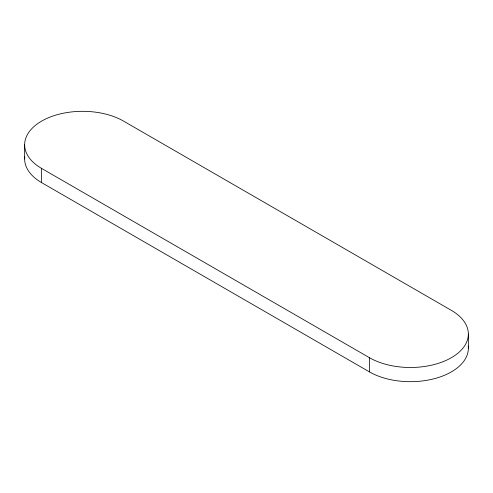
<?xml version="1.0" encoding="UTF-8"?>
<svg xmlns="http://www.w3.org/2000/svg" width="493" height="493" viewBox="0 0 493 493"><rect width="100%" height="100%" fill="white"/><g stroke="black" fill="none" stroke-linecap="round" stroke-linejoin="round"><path stroke-width="0.74" d="M41.622 168.433L369.423 357.69A57.946 33.456 0 0 0 451.378 357.69A57.946 33.456 0 0 0 451.378 310.374L123.577 121.118A57.946 33.456 0 0 0 41.622 121.118A57.946 33.456 0 0 0 41.622 168.433L41.622 182.626L369.423 371.882A57.946 33.456 0 0 0 434.315 378.698A57.946 33.456 0 0 0 468.227 346.037M468.35 334.032L468.35 348.224M369.423 357.69L369.423 371.882M24.65 144.776L24.65 158.968M41.622 182.626A57.946 33.456 0 0 1 24.773 156.78"/></g></svg>
